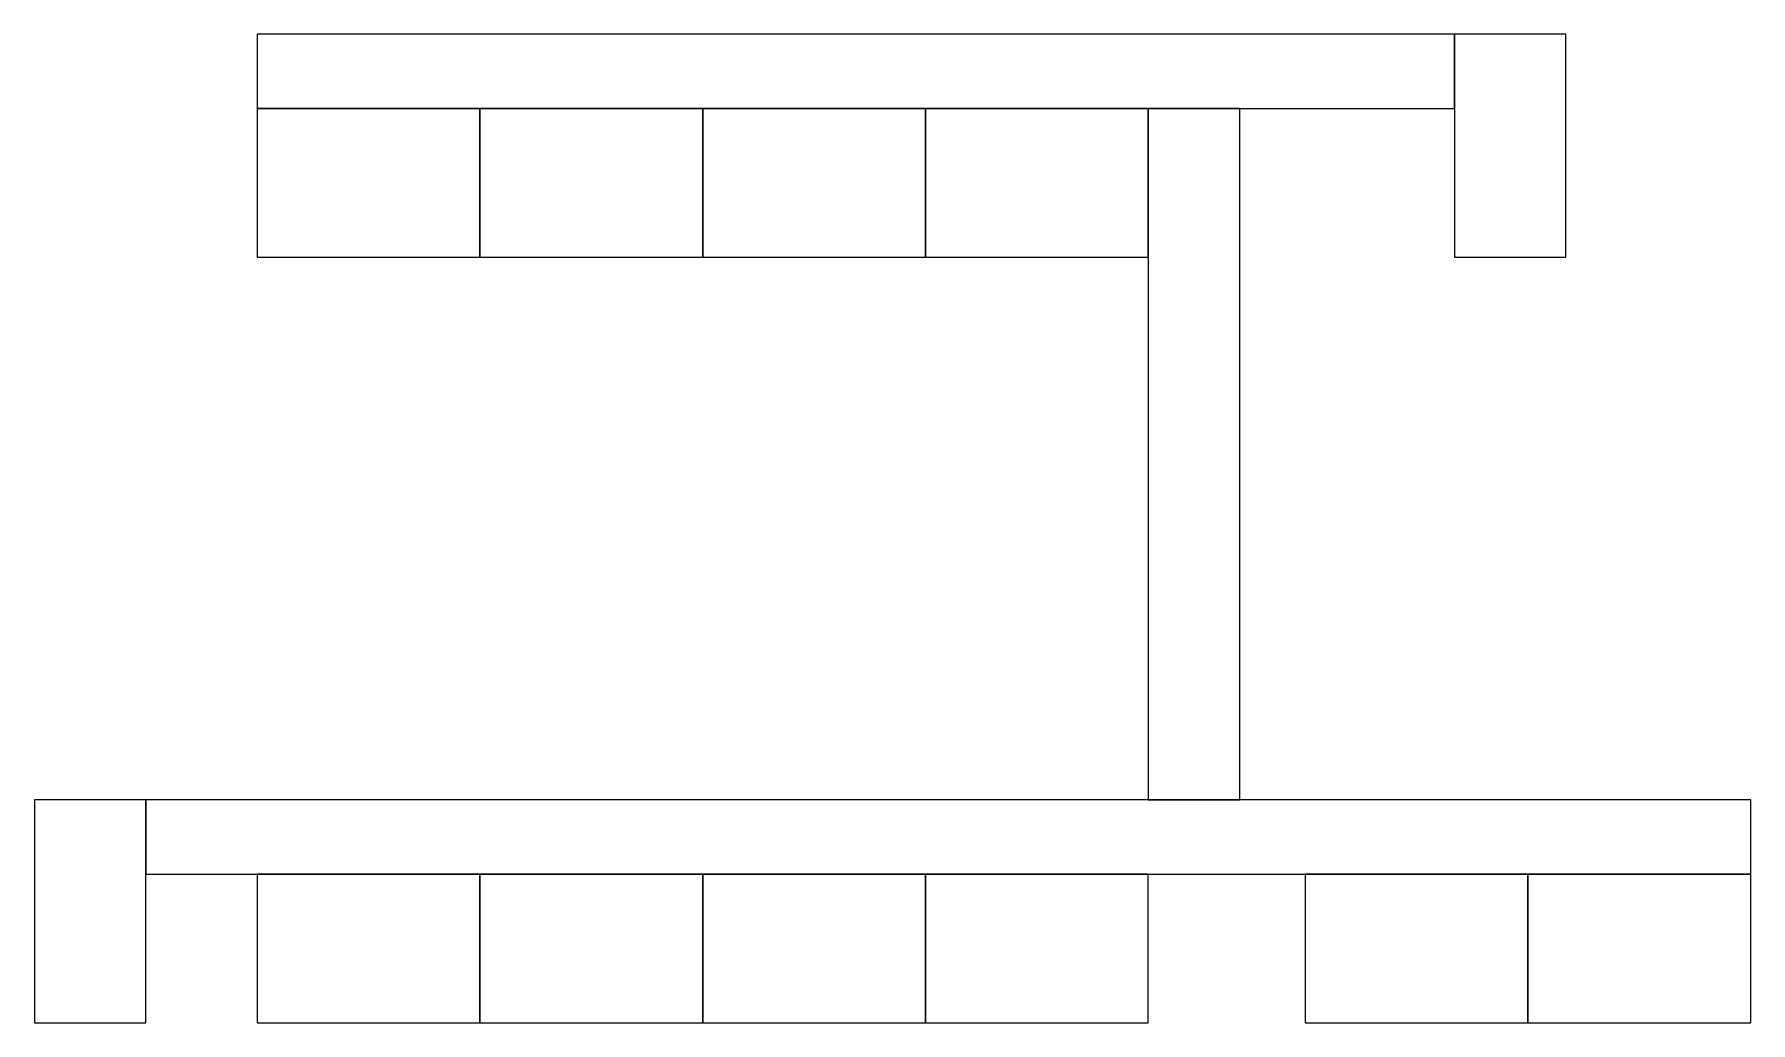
# Model space of a CAD drawing. Header units: millimetres. Extents: x 2749 to 72082, y 7350 to 47282.
import ezdxf

# ---------------------------------------------------------------- set-up
doc = ezdxf.new("R2010")
doc.units = ezdxf.units.MM
for name, color, linetype in [('12000', 3, 'Continuous'), ('16000', 4, 'Continuous'), ('4000', 1, 'Continuous'), ('8000', 2, 'Continuous')]:
    doc.layers.add(name, color=color, linetype=linetype)

msp = doc.modelspace()

# ---------------------------------------------------------------- linework, layer by layer
at = {"color": 2}
for points in [[(27244, 44282), (60114, 44282), (60114, 47282), (11749, 47282), (11749, 44282)], [(7249, 13350), (47749, 13350), (47749, 13350), (51453, 13350), (51453, 13350), (72082, 13350), (72082, 16350), (51453, 16350), (51453, 16350), (47749, 16350), (47749, 16350), (7249, 16350), (7249, 13350)]]:
    msp.add_lwpolyline(points, close=True, dxfattribs=at)
at = {"color": 3}
for points in [[(60114, 47282), (60114, 38282), (64614, 38282), (64614, 47282), (60114, 47282)], [(2749, 16350), (2749, 7350), (7249, 7350), (7249, 16350), (2749, 16350)]]:
    msp.add_lwpolyline(points, close=True, dxfattribs=at)
at = {"color": 4}
msp.add_lwpolyline([(11749, 44282), (11749, 38282), (20749, 38282), (20749, 44282), (11749, 44282)], close=True, dxfattribs=at)
at = {"color": 1}
for points in [[(20749, 44282), (20749, 38282), (29749, 38282), (29749, 44282), (20749, 44282)], [(29749, 44282), (29749, 38282), (38749, 38282), (38749, 44282), (29749, 44282)], [(38749, 44282), (38749, 38282), (47749, 38282), (47749, 44282), (38749, 44282)], [(11749, 13350), (11749, 7350), (20749, 7350), (20749, 13350), (11749, 13350)], [(20749, 13350), (20749, 7350), (29749, 7350), (29749, 13350), (20749, 13350)], [(29749, 13350), (29749, 7350), (38749, 7350), (38749, 13350), (29749, 13350)], [(38749, 13350), (38749, 7350), (47749, 7350), (47749, 13350), (38749, 13350)], [(54082, 13350), (54082, 7350), (63082, 7350), (63082, 13350), (54082, 13350)], [(63082, 13350), (63082, 7350), (72082, 7350), (72082, 13350), (63082, 13350)]]:
    msp.add_lwpolyline(points, close=True, dxfattribs=at)
at = {"layer": '12000', "color": 2, "elevation": 9000}
for points in [[(27244, 44282), (60114, 44282), (60114, 47282), (11749, 47282), (11749, 44282)], [(7249, 13350), (47749, 13350), (47749, 13350), (51453, 13350), (51453, 13350), (72082, 13350), (72082, 16350), (51453, 16350), (51453, 16350), (47749, 16350), (47749, 16350), (7249, 16350), (7249, 13350)]]:
    msp.add_lwpolyline(points, close=True, dxfattribs=at)
at = {"layer": '12000', "color": 3, "elevation": 9000}
for points in [[(60114, 47282), (60114, 38282), (64614, 38282), (64614, 47282), (60114, 47282)], [(2749, 16350), (2749, 7350), (7249, 7350), (7249, 16350), (2749, 16350)]]:
    msp.add_lwpolyline(points, close=True, dxfattribs=at)
at = {"layer": '12000', "color": 1, "elevation": 9000}
for points in [[(11749, 44282), (11749, 38282), (20749, 38282), (20749, 44282), (11749, 44282)], [(20749, 44282), (20749, 38282), (29749, 38282), (29749, 44282), (20749, 44282)], [(29749, 44282), (29749, 38282), (38749, 38282), (38749, 44282), (29749, 44282)], [(38749, 44282), (38749, 38282), (47749, 38282), (47749, 44282), (38749, 44282)], [(11749, 13350), (11749, 7350), (20749, 7350), (20749, 13350), (11749, 13350)], [(20749, 13350), (20749, 7350), (29749, 7350), (29749, 13350), (20749, 13350)], [(54082, 13350), (54082, 7350), (63082, 7350), (63082, 13350), (54082, 13350)], [(63082, 13350), (63082, 7350), (72082, 7350), (72082, 13350), (63082, 13350)]]:
    msp.add_lwpolyline(points, close=True, dxfattribs=at)
at = {"layer": '12000', "color": 5, "elevation": 9000}
msp.add_lwpolyline([(51453, 44282), (47749, 44282), (47749, 16350), (51453, 16350)], close=True, dxfattribs=at)
at = {"layer": '12000', "color": 4, "elevation": 9000}
for points in [[(29749, 13350), (29749, 7350), (38749, 7350), (38749, 13350), (29749, 13350)], [(38749, 13350), (38749, 7350), (47749, 7350), (47749, 13350), (38749, 13350)]]:
    msp.add_lwpolyline(points, close=True, dxfattribs=at)
at = {"layer": '16000', "color": 2, "elevation": 12000}
for points in [[(27244, 44282), (60114, 44282), (60114, 47282), (11749, 47282), (11749, 44282)], [(7249, 13350), (47749, 13350), (47749, 13350), (51453, 13350), (51453, 13350), (72082, 13350), (72082, 16350), (51453, 16350), (51453, 16350), (47749, 16350), (47749, 16350), (7249, 16350), (7249, 13350)]]:
    msp.add_lwpolyline(points, close=True, dxfattribs=at)
at = {"layer": '16000', "color": 3, "elevation": 12000}
for points in [[(60114, 47282), (60114, 38282), (64614, 38282), (64614, 47282), (60114, 47282)], [(2749, 16350), (2749, 7350), (7249, 7350), (7249, 16350), (2749, 16350)]]:
    msp.add_lwpolyline(points, close=True, dxfattribs=at)
at = {"layer": '16000', "color": 1, "elevation": 12000}
for points in [[(11749, 44282), (11749, 38282), (20749, 38282), (20749, 44282), (11749, 44282)], [(20749, 44282), (20749, 38282), (29749, 38282), (29749, 44282), (20749, 44282)], [(29749, 44282), (29749, 38282), (38749, 38282), (38749, 44282), (29749, 44282)], [(38749, 44282), (38749, 38282), (47749, 38282), (47749, 44282), (38749, 44282)], [(11749, 13350), (11749, 7350), (20749, 7350), (20749, 13350), (11749, 13350)], [(20749, 13350), (20749, 7350), (29749, 7350), (29749, 13350), (20749, 13350)], [(54082, 13350), (54082, 7350), (63082, 7350), (63082, 13350), (54082, 13350)], [(63082, 13350), (63082, 7350), (72082, 7350), (72082, 13350), (63082, 13350)]]:
    msp.add_lwpolyline(points, close=True, dxfattribs=at)
at = {"layer": '16000', "color": 5, "elevation": 12000}
msp.add_lwpolyline([(51453, 44282), (47749, 44282), (47749, 16350), (51453, 16350)], close=True, dxfattribs=at)
at = {"layer": '16000', "color": 4, "elevation": 12000}
for points in [[(29749, 13350), (29749, 7350), (38749, 7350), (38749, 13350), (29749, 13350)], [(38749, 13350), (38749, 7350), (47749, 7350), (47749, 13350), (38749, 13350)]]:
    msp.add_lwpolyline(points, close=True, dxfattribs=at)
at = {"layer": '4000', "color": 2, "elevation": 3000}
for points in [[(27244, 44282), (60114, 44282), (60114, 47282), (11749, 47282), (11749, 44282)], [(7249, 13350), (47749, 13350), (47749, 13350), (51453, 13350), (51453, 13350), (72082, 13350), (72082, 16350), (51453, 16350), (51453, 16350), (47749, 16350), (47749, 16350), (7249, 16350), (7249, 13350)]]:
    msp.add_lwpolyline(points, close=True, dxfattribs=at)
at = {"layer": '4000', "color": 3, "elevation": 3000}
for points in [[(60114, 47282), (60114, 38282), (64614, 38282), (64614, 47282), (60114, 47282)], [(2749, 16350), (2749, 7350), (7249, 7350), (7249, 16350), (2749, 16350)]]:
    msp.add_lwpolyline(points, close=True, dxfattribs=at)
at = {"layer": '4000', "color": 4, "elevation": 3000}
msp.add_lwpolyline([(11749, 44282), (11749, 38282), (20749, 38282), (20749, 44282), (11749, 44282)], close=True, dxfattribs=at)
at = {"layer": '4000', "color": 1, "elevation": 3000}
for points in [[(20749, 44282), (20749, 38282), (29749, 38282), (29749, 44282), (20749, 44282)], [(29749, 44282), (29749, 38282), (38749, 38282), (38749, 44282), (29749, 44282)], [(38749, 44282), (38749, 38282), (47749, 38282), (47749, 44282), (38749, 44282)], [(11749, 13350), (11749, 7350), (20749, 7350), (20749, 13350), (11749, 13350)], [(20749, 13350), (20749, 7350), (29749, 7350), (29749, 13350), (20749, 13350)], [(29749, 13350), (29749, 7350), (38749, 7350), (38749, 13350), (29749, 13350)], [(38749, 13350), (38749, 7350), (47749, 7350), (47749, 13350), (38749, 13350)], [(54082, 13350), (54082, 7350), (63082, 7350), (63082, 13350), (54082, 13350)], [(63082, 13350), (63082, 7350), (72082, 7350), (72082, 13350), (63082, 13350)]]:
    msp.add_lwpolyline(points, close=True, dxfattribs=at)
at = {"layer": '4000', "color": 5, "elevation": 3000}
msp.add_lwpolyline([(51453, 44282), (47749, 44282), (47749, 16350), (51453, 16350)], close=True, dxfattribs=at)
at = {"layer": '8000', "color": 2, "elevation": 6000}
for points in [[(27244, 44282), (60114, 44282), (60114, 47282), (11749, 47282), (11749, 44282)], [(7249, 13350), (47749, 13350), (47749, 13350), (51453, 13350), (51453, 13350), (72082, 13350), (72082, 16350), (51453, 16350), (51453, 16350), (47749, 16350), (47749, 16350), (7249, 16350), (7249, 13350)]]:
    msp.add_lwpolyline(points, close=True, dxfattribs=at)
at = {"layer": '8000', "color": 3, "elevation": 6000}
for points in [[(60114, 47282), (60114, 38282), (64614, 38282), (64614, 47282), (60114, 47282)], [(2749, 16350), (2749, 7350), (7249, 7350), (7249, 16350), (2749, 16350)]]:
    msp.add_lwpolyline(points, close=True, dxfattribs=at)
at = {"layer": '8000', "color": 4, "elevation": 6000}
msp.add_lwpolyline([(11749, 44282), (11749, 38282), (20749, 38282), (20749, 44282), (11749, 44282)], close=True, dxfattribs=at)
at = {"layer": '8000', "color": 1, "elevation": 6000}
for points in [[(20749, 44282), (20749, 38282), (29749, 38282), (29749, 44282), (20749, 44282)], [(29749, 44282), (29749, 38282), (38749, 38282), (38749, 44282), (29749, 44282)], [(38749, 44282), (38749, 38282), (47749, 38282), (47749, 44282), (38749, 44282)], [(11749, 13350), (11749, 7350), (20749, 7350), (20749, 13350), (11749, 13350)], [(20749, 13350), (20749, 7350), (29749, 7350), (29749, 13350), (20749, 13350)], [(29749, 13350), (29749, 7350), (38749, 7350), (38749, 13350), (29749, 13350)], [(38749, 13350), (38749, 7350), (47749, 7350), (47749, 13350), (38749, 13350)], [(54082, 13350), (54082, 7350), (63082, 7350), (63082, 13350), (54082, 13350)], [(63082, 13350), (63082, 7350), (72082, 7350), (72082, 13350), (63082, 13350)]]:
    msp.add_lwpolyline(points, close=True, dxfattribs=at)
at = {"layer": '8000', "color": 5, "elevation": 6000}
msp.add_lwpolyline([(51453, 44282), (47749, 44282), (47749, 16350), (51453, 16350)], close=True, dxfattribs=at)

doc.saveas('drawing.dxf')
